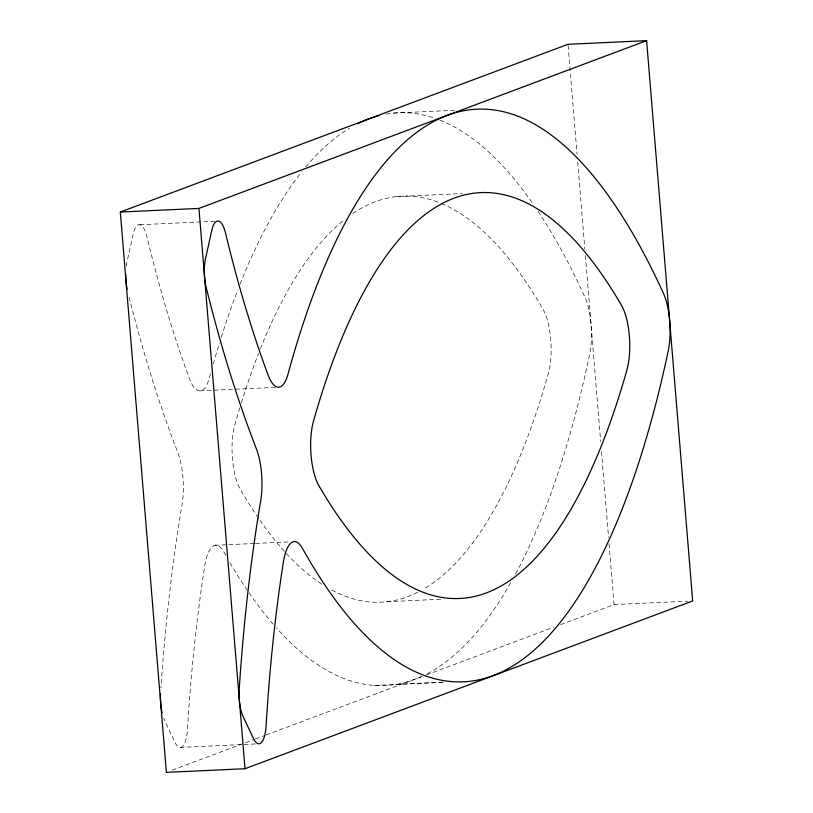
<?xml version="1.0" encoding="UTF-8"?>
<svg xmlns="http://www.w3.org/2000/svg" width="813" height="813" viewBox="0 0 813 813"><rect width="100%" height="100%" fill="white"/><g stroke="black" fill="none" stroke-linecap="round" stroke-linejoin="round"><path stroke-width="0.61" stroke-dasharray="4.07 3.05" d="M172.326 770.124L254.266 739.424M255.455 738.976L264.947 735.409M266.136 734.972L421.703 676.67M426.449 674.892L553.511 627.27M560.635 624.608L614.069 604.577L687.605 601.193M393.665 113.088L455.788 110.222M396.388 196.604L462.312 193.565M139.806 224.734L214.612 221.288M199.998 390.84L277.335 387.273M214.957 545.299L227.64 544.72M228.91 544.659L254.266 543.49M255.526 543.43L288.493 541.915M386.815 601.732L442.597 599.161M396.388 684.343L443.298 682.178M374.468 685.45L442.922 682.29M180.069 747.421L257.406 743.854M568.114 45.538L577.057 154.307M577.677 161.899L584.852 249.174M585.37 255.495L600.655 441.418M601.488 451.54L608.561 537.545M609.079 543.867L614.069 604.577M239.886 407.648A751.253 250.719 87.4 0 0 234.886 424.701A41.737 13.933 87.4 0 0 240.181 489.111A751.253 250.719 87.4 0 0 258.666 518.47M241.349 402.882A751.253 250.719 87.4 0 1 258.544 353.472M260.343 348.909A751.253 250.719 87.4 0 1 345.19 219.043M352.862 213.463A751.253 250.719 87.4 0 1 439.132 202.579M441.388 203.494A751.253 250.719 87.4 0 1 543.023 309.225A41.737 13.933 87.4 0 1 548.318 373.634A751.253 250.719 87.4 0 1 423.045 589.415M421.378 676.589A834.727 278.574 87.4 0 1 276.461 627.961M273.168 624.201A834.727 278.574 87.4 0 1 229.601 562.068M225.719 555.32A834.727 278.574 87.4 0 1 223.788 551.885A41.737 13.933 87.4 0 0 204.774 565.736A751.253 250.719 87.4 0 0 187.478 729.637A25.04 8.354 87.4 0 1 174.836 742.137L164.541 720.196A25.04 8.354 87.4 0 1 163.738 718.286M129.094 297.121A834.727 278.574 87.4 0 0 177.773 452.424A41.737 13.933 87.4 0 1 182.061 504.568A834.727 278.574 87.4 0 0 160.944 687.788M515.645 573.826A834.727 278.574 87.4 0 0 589.608 354.661A41.737 13.933 87.4 0 0 584.872 297.04A834.727 278.574 87.4 0 0 537.779 210.923M510.727 582.728A834.727 278.574 87.4 0 1 425.86 674.444M210.496 373.817A834.727 278.574 87.4 0 0 209.459 377.598A41.737 13.933 87.4 0 1 189.368 378.401A751.253 250.719 87.4 0 1 146.97 236.868A25.04 8.354 87.4 0 0 133.088 234.317L126.909 262.426A25.04 8.354 87.4 0 0 126.035 268.036M213.291 363.838A834.727 278.574 87.4 0 1 219.439 343.157M221.299 337.222A834.727 278.574 87.4 0 1 237.792 290.058M240.14 284.072A834.727 278.574 87.4 0 1 301.857 171.675M305.759 166.919A834.727 278.574 87.4 0 1 349.61 128.159M386.388 114.074A834.727 278.574 87.4 0 1 434.101 117.987M439.996 120.141A834.727 278.574 87.4 0 1 533.491 204.612M417.648 592.321A751.253 250.719 87.4 0 1 329.397 588.764M321.674 584.08A751.253 250.719 87.4 0 1 260.008 520.411"/><path stroke-width="1.22" d="M120.324 212.041L568.002 44.278L646.609 40.65L692.676 600.959L244.998 768.722L166.391 772.35L120.324 212.041L198.931 208.423L646.609 40.65M198.931 208.423L244.998 768.722M162.112 712.838A25.04 8.354 87.4 0 1 160.537 693.895M127.123 289.103A25.04 8.354 87.4 0 1 125.7 274.306M357.293 123.911A834.727 278.574 87.4 0 1 379.143 115.619M211.695 230.689L205.506 258.798A25.04 8.354 87.4 0 0 206.167 287.375A834.727 278.574 87.4 0 0 256.38 448.806A41.737 13.933 87.4 0 1 260.668 500.94A834.727 278.574 87.4 0 0 239.205 689.241A25.04 8.354 87.4 0 0 243.148 716.568L253.443 738.509A25.04 8.354 87.4 0 0 266.085 726.019A751.253 250.719 87.4 0 1 283.371 562.108A41.737 13.933 87.4 0 1 302.395 548.257A834.727 278.574 87.4 0 0 668.215 351.033A41.737 13.933 87.4 0 0 663.479 293.412A834.727 278.574 87.4 0 0 288.066 373.97A41.737 13.933 87.4 0 1 267.975 374.783A751.253 250.719 87.4 0 1 225.577 233.24A25.04 8.354 87.4 0 0 211.695 230.689M621.62 305.607A751.253 250.719 87.4 0 0 313.493 421.083A41.737 13.933 87.4 0 0 318.787 485.483A751.253 250.719 87.4 0 0 626.914 370.006A41.737 13.933 87.4 0 0 621.62 305.607"/></g></svg>
